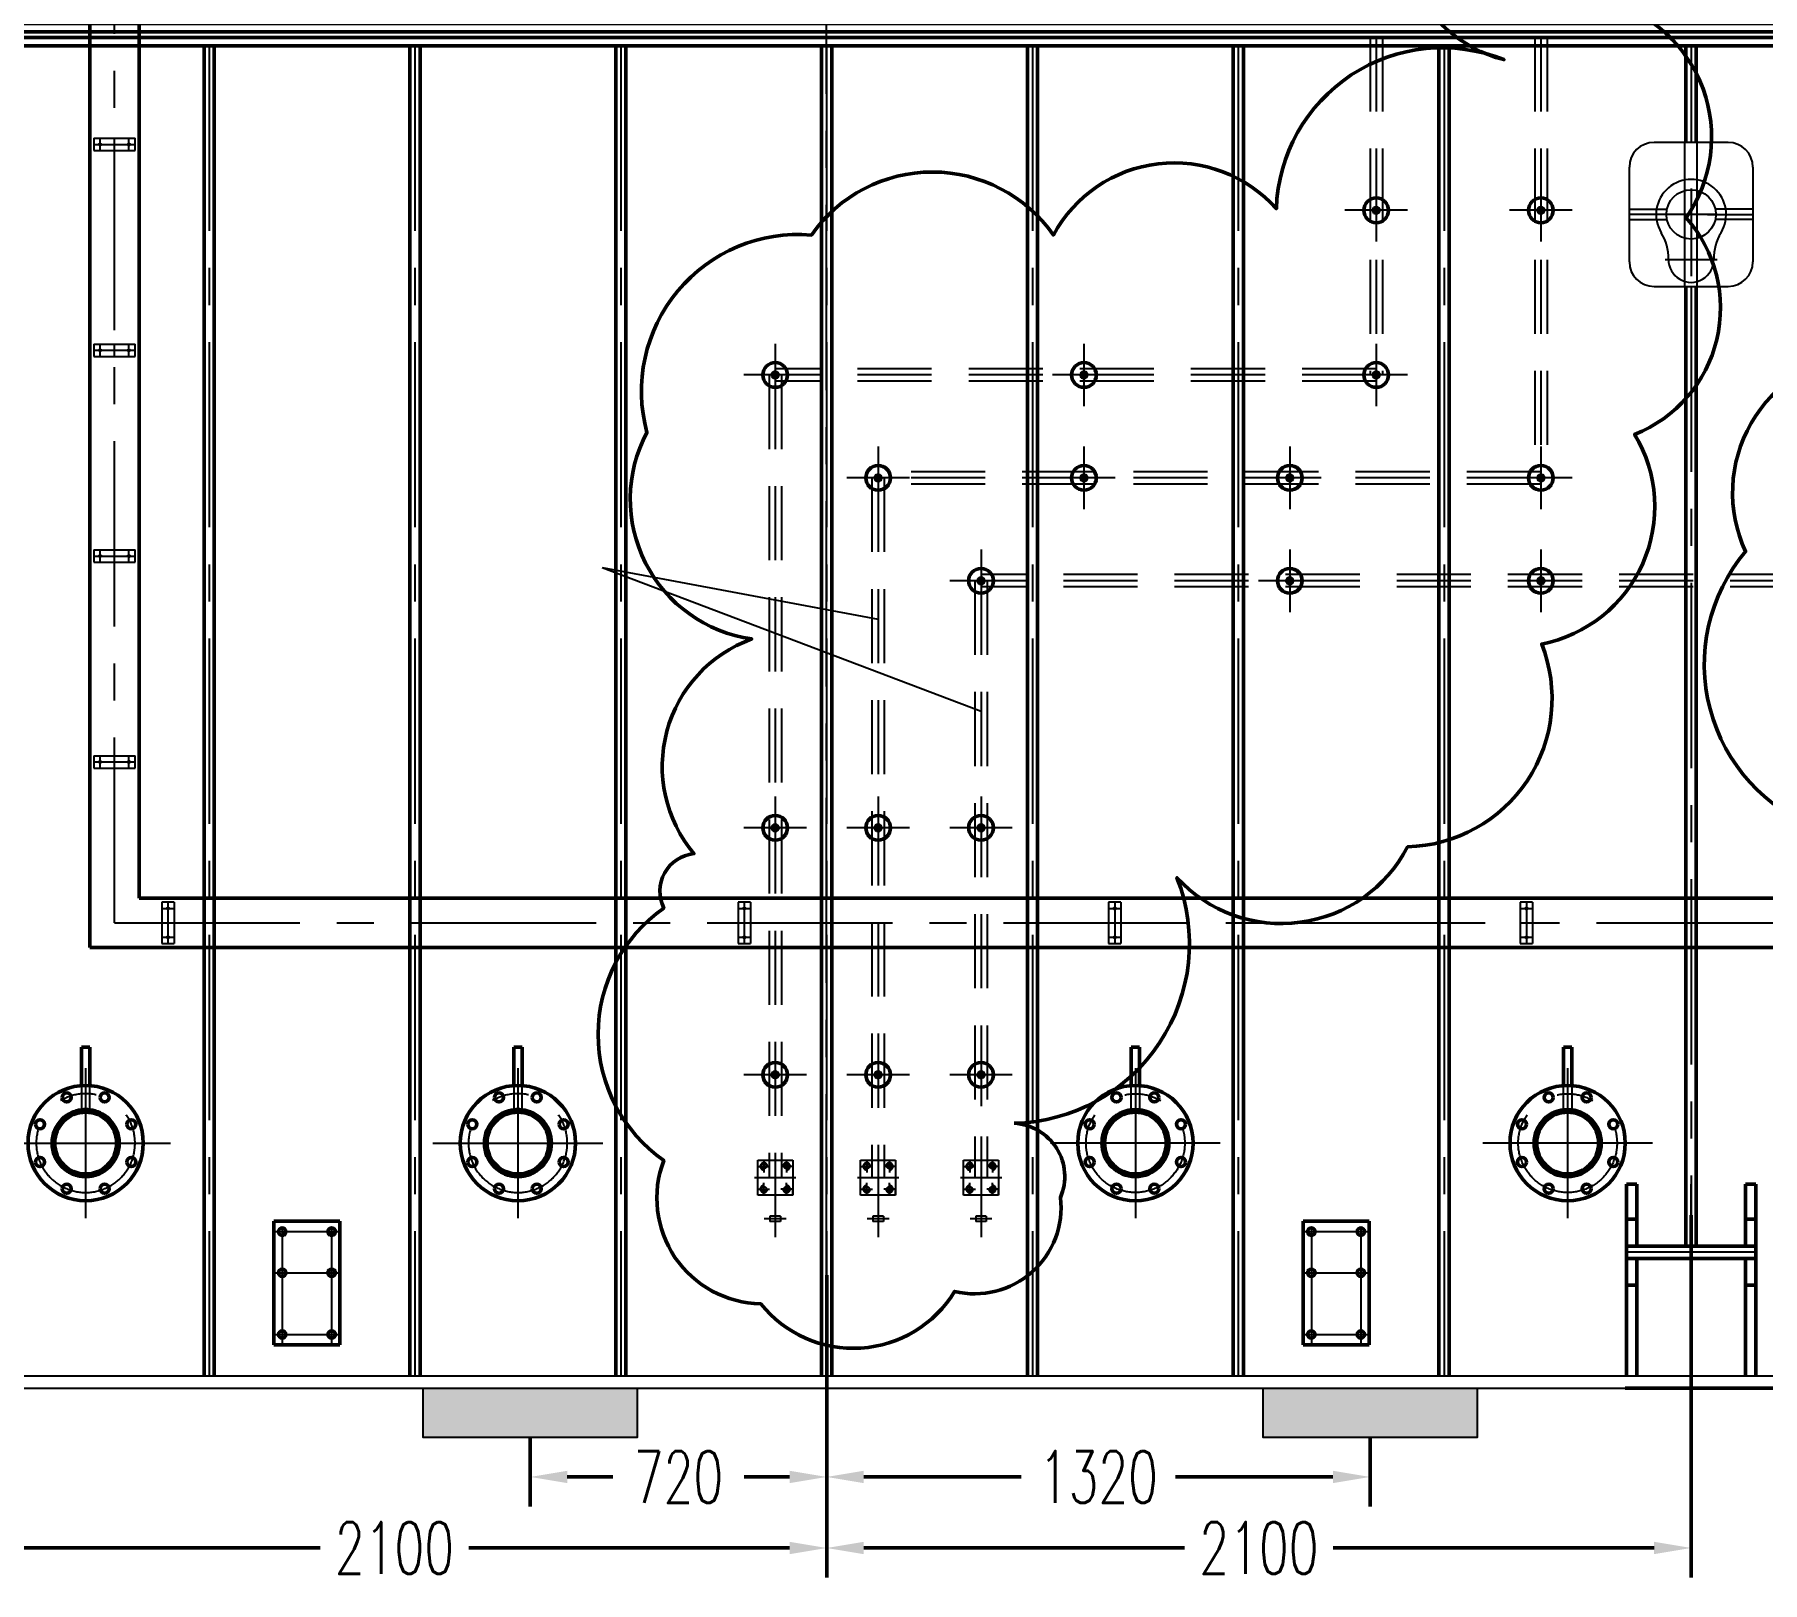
# Model space of a CAD drawing. Header units: millimetres. Extents: x 71406 to 93150, y 2492 to 17792.
# Drawn here: x 75004 to 79202, y 10814 to 14575 of the extents above; entities that cross this region are included whole.
import ezdxf

# ---------------------------------------------------------------- set-up
doc = ezdxf.new("R2010")
doc.units = ezdxf.units.MM
doc.header["$LTSCALE"] = 360
for name, pattern in [('ACAD_ISO04W100', [30, 24, -3, 0, -3]), ('CENTER', [2, 1.25, -0.25, 0.25, -0.25]), ('DASHED', [0.75, 0.5, -0.25]), ('PHANTOM', [2.5, 1.25, -0.25, 0.25, -0.25, 0.25, -0.25])]:
    doc.linetypes.add(name, pattern=pattern)
for name, color, linetype, lineweight in [('0粗实线层', 7, 'Continuous', 50), ('1虚线层', 5, 'DASHED', 25), ('2中心线层', 1, 'CENTER', 25), ('3双点划线层', 4, 'PHANTOM', 25), ('4细实线层', 2, 'Continuous', 25), ('5文字层', 6, 'Continuous', 25), ('6标注层', 3, 'Continuous', 25)]:
    doc.layers.add(name, color=color, linetype=linetype, lineweight=lineweight)
for name, color, linetype in [('1轮廓实线层', 7, 'Continuous'), ('2细线层', 4, 'Continuous'), ('3中心线层', 1, 'ACAD_ISO04W100'), ('4虚线层', 6, 'DASHED'), ('5剖面线层', 2, 'Continuous')]:
    doc.layers.add(name, color=color, linetype=linetype)
doc.styles.add('TH_GBDIM', font='txt.shx', dxfattribs={"width": 0.67, "bigfont": 'hztxt.shx'})
doc.dimstyles.new('TH_GBDIM', dxfattribs={"dimscale": 36, "dimtxt": 3.5, "dimasz": 2.5, "dimexe": 2, "dimexo": 0, "dimgap": 1.5, "dimtad": 0, "dimtoh": 1, "dimdec": 1, "dimdsep": 46, "dimtxsty": 'TH_GBDIM', "dimcen": 2.5, "dimclrd": 3, "dimclre": 3, "dimclrt": 6, "dimadec": 0, "dimazin": 2, "dimtfac": 0.714286, "dimtdec": 1, "dimtmove": 0, "dimatfit": 3, "dimfxl": 2, "dimtzin": 0, "dimlwd": -1, "dimlwe": -1, "dimarcsym": 0})
pattern_1 = [(315, (232.9175, 585.1557), (-2.245064, -2.245064), [])]
pattern_2 = [(45, (232.9175, 663.072), (-2.245064, 2.245064), [])]

# ---------------------------------------------------------------- blocks, each defined once
blk = doc.blocks.new('A$C2B7503B2')
h = blk.add_hatch()
h.set_pattern_fill('普通,AE^C^Q', color=2, style=0)
h.set_pattern_definition([(135, (57347.5815, 64242.1793), (0.883883476, 0.883883476), [])])
h.paths.add_polyline_path([(618.1, 631.1), (618.1, 637.1), (648.1, 637.1), (648.1, 631.1)])
h.paths.add_polyline_path([(648.1, 631.1), (648.1, 617.1), (618.1, 617.1), (618.1, 631.1)])
at = {"layer": '5剖面线层'}
h = blk.add_hatch(dxfattribs=at)
h.set_pattern_fill('ANSI31', color=256, style=0)
h.set_pattern_definition(pattern_2)
h.paths.add_polyline_path([(572.6, 654.1), (565.4, 654.1), (564.6, 653.4), (564.6, 651.1), (572.6, 651.1)])
h = blk.add_hatch(dxfattribs=at)
h.set_pattern_fill('ANSI31', color=256, style=0)
h.set_pattern_definition(pattern_2)
h.paths.add_polyline_path([(601.6, 653.4), (600.9, 654.1), (593.6, 654.1), (593.6, 651.1), (601.6, 651.1)])
h = blk.add_hatch(dxfattribs=at)
h.set_pattern_fill('ANSI31', color=256, style=0)
h.set_pattern_definition(pattern_1)
h.paths.add_polyline_path([(572.6, 594.1), (565.4, 594.1), (564.6, 594.9), (564.6, 597.1), (572.6, 597.1)])
h = blk.add_hatch(dxfattribs=at)
h.set_pattern_fill('ANSI31', color=256, style=0)
h.set_pattern_definition(pattern_1)
h.paths.add_polyline_path([(601.6, 594.9), (600.9, 594.1), (593.6, 594.1), (593.6, 597.1), (601.6, 597.1)])
at = {"color": 1}
blk.add_line((583.1, 681.8), (583.1, 588.6), dxfattribs=at)
for p, q in [((3463.1, 651.1), (538.1, 651.1)), ((538.1, 651.1), (538.1, 631.1)), ((538.1, 631.1), (3463.1, 631.1)), ((548.1, 617.1), (548.1, 631.1)), ((558.1, 631.1), (688.1, 631.1)), ((562.1, 631.1), (562.1, 617.1)), ((565.4, 654.1), (564.6, 653.4)), ((564.6, 653.4), (564.6, 651.1)), ((564.6, 651.1), (572.6, 651.1)), ((572.6, 654.1), (565.4, 654.1)), ((572.6, 651.1), (572.6, 654.1)), ((688.1, 651.1), (578.1, 651.1)), ((578.1, 631.1), (688.1, 631.1)), ((578.1, 631.1), (688.1, 631.1)), ((593.6, 654.1), (593.6, 651.1)), ((600.9, 654.1), (593.6, 654.1)), ((593.6, 651.1), (601.6, 651.1)), ((601.6, 653.4), (600.9, 654.1)), ((601.6, 651.1), (601.6, 653.4)), ((646.1, 631.1), (658.1, 631.1)), ((646.1, 631.1), (658.1, 631.1)), ((654.1, 617.1), (654.1, 631.1)), ((668.1, 631.1), (668.1, 617.1)), ((566.1, 597.1), (518.1, 432.1)), ((538.1, 617.1), (3463.1, 617.1)), ((538.1, 597.1), (538.1, 617.1)), ((538.1, 597.1), (3463.1, 597.1)), ((564.6, 597.1), (572.6, 597.1)), ((564.6, 594.9), (564.6, 597.1)), ((565.4, 594.1), (564.6, 594.9)), ((572.6, 594.1), (565.4, 594.1)), ((566.6, 579.9), (566.6, 593.4)), ((570.7, 594.1), (595.5, 594.1)), ((572.6, 597.1), (572.6, 594.1)), ((574.9, 593.4), (574.9, 579.9)), ((591.3, 593.4), (591.3, 579.9)), ((593.6, 597.1), (601.6, 597.1)), ((593.6, 594.1), (593.6, 597.1)), ((600.9, 594.1), (593.6, 594.1)), ((599.6, 593.4), (599.6, 579.9)), ((601.6, 594.9), (600.9, 594.1)), ((601.6, 597.1), (601.6, 594.9)), ((678.1, 592.1), (678.1, 617.1)), ((688.1, 607.1), (678.1, 607.1)), ((678.1, -2633.9), (678.1, 607.1)), ((595.5, 579.1), (570.7, 579.1)), ((518.1, 432.1), (518.1, -2483.9)), ((578.1, -2633.9), (518.1, -2483.9)), ((568.1, -2633.9), (568.1, -2663.9)), ((568.1, -2663.9), (688.1, -2663.9))]:
    blk.add_line(p, q)
at = {"color": 5}
for p, q in [((571.1, 651.1), (571.1, 592.1)), ((595.1, 592.1), (595.1, 651.1))]:
    blk.add_line(p, q, dxfattribs=at)
at = {"color": 2}
for p, q in [((648.1, 637.1), (618.1, 637.1)), ((618.1, 637.1), (618.1, 617.1)), ((648.1, 617.1), (648.1, 637.1)), ((618.1, 617.1), (648.1, 617.1))]:
    blk.add_line(p, q, dxfattribs=at)
at = {"color": 6}
blk.add_line((688.1, -2633.9), (688.1, 607.1), dxfattribs=at)
for centre, radius, start, end in [((570.7, 582.4), 11.7, 69.3597, 110.6403), ((583.1, 548.5), 45.6, 79.5955, 100.4045), ((595.5, 582.4), 11.7, 69.3597, 110.6403), ((570.7, 590.8), 11.7, 249.3597, 290.6403), ((583.1, 624.7), 45.6, 259.5955, 280.4045), ((595.5, 590.8), 11.7, 249.3597, 290.6403)]:
    blk.add_arc(centre, radius, start, end)
at = {"layer": '0粗实线层'}
blk.add_line((688.1, -2633.9), (568.1, -2633.9), dxfattribs=at)
at = {"layer": '1轮廓实线层'}
for p, q in [((565.4, 654.1), (564.6, 653.4)), ((564.6, 653.4), (564.6, 651.1)), ((564.6, 651.1), (583.1, 651.1)), ((583.1, 654.1), (565.4, 654.1)), ((566.3, 654.1), (566.3, 664.7)), ((566.3, 654.1), (599.9, 654.1)), ((583.1, 666.6), (570.5, 666.6)), ((572.6, 654.1), (572.6, 651.1)), ((573.1, 654.1), (573.1, 564.1)), ((574.7, 654.1), (574.7, 664.7)), ((595.7, 666.6), (583.1, 666.6)), ((583.1, 654.1), (600.9, 654.1)), ((601.6, 651.1), (583.1, 651.1)), ((591.5, 654.1), (591.5, 664.7)), ((593.1, 654.1), (593.1, 564.1)), ((593.6, 654.1), (593.6, 651.1)), ((599.9, 654.1), (599.9, 664.7)), ((600.9, 654.1), (601.6, 653.4)), ((601.6, 653.4), (601.6, 651.1)), ((564.6, 597.1), (583.1, 597.1)), ((564.6, 594.9), (564.6, 597.1)), ((565.4, 594.1), (564.6, 594.9)), ((583.1, 594.1), (565.4, 594.1)), ((572.6, 594.1), (572.6, 597.1)), ((573.1, 605.1), (593.1, 605.1)), ((601.6, 597.1), (583.1, 597.1)), ((583.1, 594.1), (600.9, 594.1)), ((593.6, 594.1), (593.6, 597.1)), ((600.9, 594.1), (601.6, 594.9)), ((601.6, 594.9), (601.6, 597.1)), ((573.1, 564.1), (593.1, 564.1))]:
    blk.add_line(p, q, dxfattribs=at)
for centre, radius, start, end in [((570.5, 661), 5.62, 41.7963, 138.2037), ((583.1, 646.9), 19.7, 64.7832, 115.2168), ((595.7, 661), 5.62, 41.7963, 138.2037)]:
    blk.add_arc(centre, radius, start, end, dxfattribs=at)
at = {"layer": '2细线层'}
for p, q in [((575.1, 605.1), (575.1, 564.1)), ((591.1, 605.1), (591.1, 564.1))]:
    blk.add_line(p, q, dxfattribs=at)
at = {"layer": '3中心线层'}
for p, q in [((583.1, 656.2), (583.1, 649.3)), ((583.1, 592), (583.1, 598.9)), ((583.1, 594.1), (583.1, 579.1)), ((583.1, 594.1), (583.1, 581))]:
    blk.add_line(p, q, dxfattribs=at)
at = {"layer": '4虚线层'}
for p, q in [((573, 593.9), (573, 583.1)), ((593.2, 593.9), (593.2, 583.1))]:
    blk.add_line(p, q, dxfattribs=at)
blk = doc.blocks.new('150管接头主视图')
for p, q in [((-10, 233), (10, 233)), ((-10, 139.6), (-10, 233)), ((10, 233), (10, 139.6))]:
    blk.add_line(p, q)
for centre, radius in [((0, 0), 140), ((-45.9, 110.9), 11), ((45.9, 110.9), 11), ((-110.9, 45.9), 11), ((0, 0), 81.5), ((0, 0), 75), ((110.9, 45.9), 11), ((-110.9, -45.9), 11), ((110.9, -45.9), 11), ((-45.9, -110.9), 11), ((45.9, -110.9), 11)]:
    blk.add_circle(centre, radius)
at = {"layer": '1虚线层'}
for p, q in [((-10, 83), (-10, 139.6)), ((10, 139.6), (10, 83))]:
    blk.add_line(p, q, dxfattribs=at)
blk.add_circle((0, 0), 83, dxfattribs=at)
at = {"layer": '2中心线层'}
for p, q in [((0, 182.2), (0, -182.2)), ((206.3, 0), (-206.3, 0))]:
    blk.add_line(p, q, dxfattribs=at)
blk.add_circle((0, 0), 120, dxfattribs=at)
blk = doc.blocks.new('A$C26587000')
at = {"color": 0}
for p, q in [((90, 175), (-90, 175)), ((-150, -115), (-150, 115)), ((150, 115), (150, -115)), ((-90, -175), (90, -175))]:
    blk.add_line(p, q, dxfattribs=at)
at = {"color": 5}
for p, q in [((-15, -175), (-15, 175)), ((15, -175), (15, 175)), ((-150, 12.5), (-59.8, 12.5)), ((150, 12.5), (59.8, 12.5)), ((-150, -12.5), (-58.7, -12.5)), ((150, -12.5), (58.7, -12.5))]:
    blk.add_line(p, q, dxfattribs=at)
at = {"color": 1}
for p, q in [((40, 0), (-150, 0)), ((0, 40), (0, -150)), ((40, 0), (150, 0))]:
    blk.add_line(p, q, dxfattribs=at)
at = {"color": 6}
for p, q in [((-59.8, 12.5), (-58.7, 12.5)), ((59.8, 12.5), (58.7, 12.5))]:
    blk.add_line(p, q, dxfattribs=at)
at = {"color": 5}
blk.add_circle((0, 0), 60, dxfattribs=at)
at = {"color": 0}
for centre, radius, start, end in [((-90, 115), 60, 90, 180), ((90, 115), 60, 0, 90), ((0, 0), 85, 328.5963, 211.4037), ((-175, -106.8), 120, 358.9582, 31.4037), ((175, -106.8), 120, 148.5963, 181.0418), ((-90, -115), 60, 180, 270), ((0, -110), 55, 178.9582, 1.0418), ((90, -115), 60, 270, 0)]:
    blk.add_arc(centre, radius, start, end, dxfattribs=at)
at = {"layer": '2中心线层'}
for p, q in [((0, 63), (0, -148.9)), ((63, 0), (-63, 0)), ((63, -110), (-63, -110))]:
    blk.add_line(p, q, dxfattribs=at)
blk = doc.blocks.new('A$C56D739F4')
at = {"color": 1, "linetype": 'CENTER'}
for p, q in [((157, 315), (157, 465)), ((0, 300), (314, 300))]:
    blk.add_line(p, q, dxfattribs=at)
at = {"layer": '0粗实线层', "color": 0}
for p, q in [((0, 465), (25, 465)), ((0, 0), (0, 465)), ((25, 465), (25, 315)), ((289, 465), (314, 465)), ((289, 315), (289, 465)), ((314, 465), (314, 0)), ((0, 380), (25, 380)), ((289, 380), (314, 380)), ((0, 315), (314, 315)), ((0, 285), (314, 285)), ((25, 285), (25, 0)), ((289, 0), (289, 285)), ((0, 220), (25, 220)), ((289, 220), (314, 220))]:
    blk.add_line(p, q, dxfattribs=at)
blk = doc.blocks.new('A$C3C644609')
at = {"layer": '0粗实线层'}
for p, q in [((-80, 305), (-80, 5)), ((80, 305), (-80, 305)), ((80, 305), (80, 5)), ((80, 5), (-80, 5))]:
    blk.add_line(p, q, dxfattribs=at)
for centre in [(-60, 280), (60, 280), (-60, 180), (60, 180), (-60, 30), (60, 30)]:
    blk.add_circle(centre, 9, dxfattribs=at)
at = {"layer": '2中心线层'}
for p, q in [((80, 280), (-80, 280)), ((-60, 290), (-60, 5)), ((60, 290), (60, 5)), ((80, 180), (-80, 180)), ((80, 30), (-80, 30))]:
    blk.add_line(p, q, dxfattribs=at)
at = {"layer": '4细实线层'}
for centre, start, end in [((-60, 280), 352.8092, 282.2578), ((60, 280), 257.7422, 187.1908), ((-60, 180), 352.8092, 282.2578), ((60, 180), 257.7422, 187.1908), ((-60, 30), 352.8092, 282.2578), ((60, 30), 257.7422, 187.1908)]:
    blk.add_arc(centre, 10, start, end, dxfattribs=at)
blk = doc.blocks.new('A$C118848ED')
for p, q in [((0, 30), (0, 0)), ((0, 30), (100, 30)), ((100, 0), (100, 30)), ((0, 0), (100, 0))]:
    blk.add_line(p, q)
for centre in [(15, 15), (85, 15)]:
    blk.add_circle(centre, 3)
at = {"layer": '2中心线层'}
for p, q in [((0, 15), (100, 15)), ((15, 0), (15, 30)), ((85, 0), (85, 30))]:
    blk.add_line(p, q, dxfattribs=at)
at = {"layer": '5文字层'}
blk.add_line((50, 0), (50, 30), dxfattribs=at)
blk = doc.blocks.new('*D840')
at = {"layer": '0粗实线层', "color": 3, "transparency": 16777216}
for p, q in [((76208.3, 11166.6), (76208.3, 10998.6)), ((76928.4, 11166.2), (76928.4, 10998.6)), ((76298.3, 11070.6), (76408.8, 11070.6)), ((76838.4, 11070.6), (76727.9, 11070.6))]:
    blk.add_line(p, q, dxfattribs=at)
for points in [[(76298.3, 11085.6), (76298.3, 11055.6), (76208.3, 11070.6)], [(76838.4, 11085.6), (76838.4, 11055.6), (76928.4, 11070.6)]]:
    blk.add_solid(points, dxfattribs=at)
at = {"layer": 'Defpoints', "color": 0, "transparency": 16777216}
for p in [(76208.3, 11166.6), (76928.4, 11166.2), (76928.4, 11070.6)]:
    blk.add_point(p, dxfattribs=at)
at = {"layer": '0粗实线层', "color": 6, "transparency": 16777216, "insert": (76568.4, 11070.6), "char_height": 126, "attachment_point": 5, "style": 'TH_GBDIM'}
blk.add_mtext('720', dxfattribs=at)
blk = doc.blocks.new('*D841')
at = {"layer": '0粗实线层', "color": 3, "transparency": 16777216}
for p, q in [((76928.4, 11166.2), (76928.4, 10998.6)), ((78248.3, 11166.6), (78248.3, 10998.6)), ((77018.4, 11070.6), (77400.7, 11070.6)), ((78158.3, 11070.6), (77776, 11070.6))]:
    blk.add_line(p, q, dxfattribs=at)
for points in [[(77018.4, 11085.6), (77018.4, 11055.6), (76928.4, 11070.6)], [(78158.3, 11085.6), (78158.3, 11055.6), (78248.3, 11070.6)]]:
    blk.add_solid(points, dxfattribs=at)
at = {"layer": 'Defpoints', "color": 0, "transparency": 16777216}
for p in [(76928.4, 11166.2), (78248.3, 11166.6), (78248.3, 11070.6)]:
    blk.add_point(p, dxfattribs=at)
at = {"layer": '0粗实线层', "color": 6, "transparency": 16777216, "insert": (77588.4, 11070.6), "char_height": 126, "attachment_point": 5, "style": 'TH_GBDIM'}
blk.add_mtext('1320', dxfattribs=at)
blk = doc.blocks.new('*D870')
at = {"layer": '0粗实线层', "color": 3, "transparency": 16777216}
for p, q in [((74828.4, 11706.6), (74828.4, 10826)), ((76928.4, 11561.1), (76928.4, 10826)), ((74918.4, 10898), (75697.7, 10898)), ((76838.4, 10898), (76059, 10898))]:
    blk.add_line(p, q, dxfattribs=at)
for points in [[(74918.4, 10913), (74918.4, 10883), (74828.4, 10898)], [(76838.4, 10913), (76838.4, 10883), (76928.4, 10898)]]:
    blk.add_solid(points, dxfattribs=at)
at = {"layer": 'Defpoints', "color": 0, "transparency": 16777216}
for p in [(74828.4, 11706.6), (76928.4, 11561.1), (76928.4, 10898)]:
    blk.add_point(p, dxfattribs=at)
at = {"layer": '0粗实线层', "color": 6, "transparency": 16777216, "insert": (75878.4, 10898), "char_height": 126, "attachment_point": 5, "style": 'TH_GBDIM'}
blk.add_mtext('2100', dxfattribs=at)
blk = doc.blocks.new('*D871')
at = {"layer": '0粗实线层', "color": 3, "transparency": 16777216}
for p, q in [((79028.4, 11706.6), (79028.4, 10826)), ((76928.4, 11561.1), (76928.4, 10826)), ((77018.4, 10898), (77797.7, 10898)), ((78938.4, 10898), (78159, 10898))]:
    blk.add_line(p, q, dxfattribs=at)
for points in [[(77018.4, 10913), (77018.4, 10883), (76928.4, 10898)], [(78938.4, 10913), (78938.4, 10883), (79028.4, 10898)]]:
    blk.add_solid(points, dxfattribs=at)
at = {"layer": 'Defpoints', "color": 0, "transparency": 16777216}
for p in [(79028.4, 11706.6), (76928.4, 11561.1), (79028.4, 10898)]:
    blk.add_point(p, dxfattribs=at)
at = {"layer": '0粗实线层', "color": 6, "transparency": 16777216, "insert": (77978.4, 10898), "char_height": 126, "attachment_point": 5, "style": 'TH_GBDIM'}
blk.add_mtext('2100', dxfattribs=at)
blk = doc.blocks.new('*D872')
at = {"layer": '0粗实线层', "color": 3, "transparency": 16777216}
for p, q in [((80797.4, 14767.8), (80797.4, 10619.6)), ((73460.4, 11284), (73460.4, 10619.6)), ((73550.4, 10691.6), (76920.1, 10691.6)), ((80707.4, 10691.6), (77337.7, 10691.6))]:
    blk.add_line(p, q, dxfattribs=at)
for points in [[(73550.4, 10706.6), (73550.4, 10676.6), (73460.4, 10691.6)], [(80707.4, 10706.6), (80707.4, 10676.6), (80797.4, 10691.6)]]:
    blk.add_solid(points, dxfattribs=at)
at = {"layer": 'Defpoints', "color": 0, "transparency": 16777216}
for p in [(80797.4, 14767.8), (73460.4, 11284), (80797.4, 10691.6)]:
    blk.add_point(p, dxfattribs=at)
at = {"layer": '0粗实线层', "color": 6, "transparency": 16777216, "insert": (77128.9, 10691.6), "char_height": 126, "attachment_point": 5, "style": 'TH_GBDIM'}
blk.add_mtext('7337', dxfattribs=at)
blk = doc.blocks.new('*D885')
at = {"layer": '0粗实线层', "color": 3, "transparency": 16777216}
for p, q in [((80427, 17071.5), (81313.9, 17071.5)), ((81241.9, 16981.5), (81241.9, 14387.8)), ((81241.9, 11376.6), (81241.9, 13970.3)), ((78868.4, 11286.6), (81313.9, 11286.6))]:
    blk.add_line(p, q, dxfattribs=at)
for points in [[(81226.9, 16981.5), (81256.9, 16981.5), (81241.9, 17071.5)], [(81226.9, 11376.6), (81256.9, 11376.6), (81241.9, 11286.6)]]:
    blk.add_solid(points, dxfattribs=at)
at = {"layer": 'Defpoints', "color": 0, "transparency": 16777216}
for p in [(80427, 17071.5), (78868.4, 11286.6), (81241.9, 11286.6)]:
    blk.add_point(p, dxfattribs=at)
at = {"layer": '0粗实线层', "color": 6, "transparency": 16777216, "insert": (81241.9, 14179.1), "char_height": 126, "attachment_point": 5, "rotation": 90, "style": 'TH_GBDIM'}
blk.add_mtext('5785', dxfattribs=at)
blk = doc.blocks.new('A$C3F555D0A')
for radius in [30, 7]:
    blk.add_circle((0, 0), radius)
at = {"layer": '2中心线层'}
for p, q in [((0, 76), (0, -76)), ((-76, 0), (76, 0))]:
    blk.add_line(p, q, dxfattribs=at)
at = {"layer": '4细实线层'}
blk.add_arc((0, 0), 8, 350.185, 283.6437, dxfattribs=at)

msp = doc.modelspace()

# ---------------------------------------------------------------- hatches: boundary and pattern name
h = msp.add_hatch()
h.set_pattern_fill('ANGLE', color=4, style=0)
h.set_pattern_definition([(0, (72936.218, 3758.4986), (0, 6.985), [5.08, -1.905]), (90, (72936.218, 3758.4986), (-6.985, 4e-16), [5.08, -1.905])])
h.paths.add_polyline_path([(75948.349, 11286.614), (76468.349, 11286.614), (76468.349, 11166.614), (75948.349, 11166.614)])
h = msp.add_hatch()
h.set_pattern_fill('ANGLE', color=4, style=0)
h.set_pattern_definition([(0, (74976.218, 3758.4986), (0, 6.985), [5.08, -1.905]), (90, (74976.218, 3758.4986), (-6.985, 4e-16), [5.08, -1.905])])
h.paths.add_polyline_path([(77988.349, 11286.614), (78508.349, 11286.614), (78508.349, 11166.614), (77988.349, 11166.614)])

# ---------------------------------------------------------------- linework, layer by layer
for p, q in [((74103.351, 11316.605), (79753.346, 11316.587)), ((74103.351, 11286.623), (79753.346, 11286.605))]:
    msp.add_line(p, q)
for points in [[(75948.349, 11286.614), (76468.349, 11286.614), (76468.349, 11166.614), (75948.349, 11166.614)], [(77988.349, 11286.614), (78508.349, 11286.614), (78508.349, 11166.614), (77988.349, 11166.614)]]:
    msp.add_lwpolyline(points, close=True)
at = {"layer": '0粗实线层'}
for p, q in [((75138.346, 12356.596), (75138.346, 14767.512)), ((75258.346, 12476.596), (75258.346, 14767.512)), ((75415.851, 14547.605), (75415.851, 11316.596)), ((75440.851, 14547.605), (75440.851, 11316.596)), ((75915.851, 14547.605), (75915.851, 11316.596)), ((75940.851, 14547.605), (75940.851, 11316.596)), ((76415.851, 14547.605), (76415.851, 11316.596)), ((76440.851, 14547.605), (76440.851, 11316.596)), ((76915.851, 14547.605), (76915.851, 11316.596)), ((76940.851, 14547.605), (76940.851, 11316.596)), ((77415.851, 14547.605), (77415.851, 11316.596)), ((77440.851, 14547.605), (77440.851, 11316.596)), ((77915.851, 14547.605), (77915.851, 11316.596)), ((77940.851, 14547.605), (77940.851, 11316.596)), ((78415.851, 14547.605), (78415.851, 11316.596)), ((78440.851, 14547.605), (78440.851, 11316.596)), ((79015.851, 14547.605), (79015.851, 14312.586)), ((79040.851, 14547.605), (79040.851, 14312.586)), ((79015.851, 13962.586), (79015.851, 11631.602)), ((79040.851, 13962.586), (79040.851, 11631.602)), ((75258.346, 12476.596), (80003.35, 12476.596)), ((75138.346, 12356.596), (80003.35, 12356.596))]:
    msp.add_line(p, q, dxfattribs=at)
at = {"layer": '0粗实线层', "color": 1}
for points in [[(77384.14, 11929.712, -0.52056705), (77496.342, 11749.587, -0.52056705), (77239.219, 11521.258, -0.52056705), (76768.258, 11491.436, -0.52056705), (76532.778, 11839.362, -0.52056705), (76532.778, 12452.374, -0.52056705), (76605.744, 12584.917, -0.52056705), (76746.305, 13106.341, -0.52056705), (76491.781, 13607.865, -0.52056705), (76891.2, 14087.601, -0.52056705), (77479.275, 14087.601, -0.52056705), (78020.769, 14151.589, -0.52056705), (78573.446, 14513.627, -0.52056705), (78381.204, 15023.018, -0.52056705), (78824.196, 14655.588, -0.52056705), (79016.438, 14129.497, -0.52056705), (78891.063, 13603.405, -0.52056705), (78665.388, 13094.014, -0.52056705), (78339.412, 12601.325, -0.52056705), (77779.403, 12526.169, -0.52056705)], [(79577.305, 11339.397, -0.52056705), (79473.078, 11479.917, -0.52056705), (79473.078, 12115.855, -0.52056705), (79338.052, 12645.962, -0.52056705), (79160.692, 13318.783, -0.52056705), (79436.857, 13797.997, -0.52056705), (79945.582, 13616.477, -0.52056705), (79960.117, 12919.438, -0.52056705), (79960.117, 12367.616, -0.52056705), (79952.85, 11794.011, -0.52056705)]]:
    msp.add_lwpolyline(points, format="xyb", close=True, dxfattribs=at)
at = {"layer": '1虚线层'}
for p, q in [((78248.351, 14567.605), (78248.351, 13747.605)), ((78263.351, 14567.605), (78263.351, 13747.605)), ((78278.351, 14567.605), (78278.351, 13747.605)), ((78648.351, 14567.605), (78648.351, 13497.605)), ((78663.351, 14567.605), (78663.351, 13497.605)), ((78678.351, 14567.605), (78678.351, 13497.605)), ((76788.351, 13747.605), (76788.351, 11797.605)), ((78263.351, 13762.605), (76803.351, 13762.605)), ((78263.351, 13747.605), (76803.351, 13747.605)), ((76803.351, 13747.605), (76803.351, 11797.605)), ((78263.351, 13732.605), (76803.351, 13732.605)), ((76818.351, 13747.605), (76818.351, 11797.605)), ((77038.351, 13497.605), (77038.351, 11797.605)), ((78663.351, 13512.605), (77053.351, 13512.605)), ((78663.351, 13497.605), (77053.351, 13497.605)), ((77053.351, 13497.605), (77053.351, 11797.605)), ((78663.351, 13482.605), (77053.351, 13482.605)), ((77068.351, 13497.605), (77068.351, 11797.605)), ((77288.351, 13247.605), (77288.351, 11797.605)), ((79303.351, 13262.605), (77303.351, 13262.605)), ((79303.351, 13247.605), (77303.351, 13247.605)), ((77303.351, 13247.605), (77303.351, 11797.605)), ((79303.351, 13232.605), (77303.351, 13232.605)), ((77318.351, 13247.605), (77318.351, 11797.605))]:
    msp.add_line(p, q, dxfattribs=at)
at = {"layer": '2中心线层'}
for p, q in [((76928.351, 10830.667), (76928.351, 17162.053)), ((75198.346, 12416.596), (75198.346, 14767.512)), ((75428.351, 14547.605), (75428.351, 11316.596)), ((75928.351, 14547.605), (75928.351, 11316.596)), ((76428.351, 14547.605), (76428.351, 11316.596)), ((76928.351, 14547.605), (76928.351, 11316.596)), ((77428.351, 14547.605), (77428.351, 11316.596)), ((77928.351, 14547.605), (77928.351, 11316.596)), ((78428.351, 14547.605), (78428.351, 11316.596)), ((79028.351, 14547.605), (79028.351, 14312.586)), ((79028.351, 13962.586), (79028.351, 11631.602)), ((75198.346, 12416.596), (80003.35, 12416.596)), ((76803.351, 11856.768), (76803.351, 11653.442)), ((77053.351, 11856.768), (77053.351, 11653.442)), ((77303.351, 11856.768), (77303.351, 11653.442)), ((76829.86, 11697.605), (76776.843, 11697.605)), ((77079.86, 11697.605), (77026.843, 11697.605)), ((77329.86, 11697.605), (77276.843, 11697.605))]:
    msp.add_line(p, q, dxfattribs=at)
at = {"layer": '3双点划线层'}
for p, q in [((76760.851, 11755.105), (76760.851, 11840.105)), ((76760.851, 11840.105), (76845.851, 11840.105)), ((76775.851, 11839.892), (76775.851, 11810.318)), ((76830.851, 11839.892), (76830.851, 11810.318)), ((76845.851, 11840.105), (76845.851, 11755.105)), ((77010.851, 11755.105), (77010.851, 11840.105)), ((77010.851, 11840.105), (77095.851, 11840.105)), ((77025.851, 11839.892), (77025.851, 11810.318)), ((77080.851, 11839.892), (77080.851, 11810.318)), ((77095.851, 11840.105), (77095.851, 11755.105)), ((77260.851, 11755.105), (77260.851, 11840.105)), ((77260.851, 11840.105), (77345.851, 11840.105)), ((77275.851, 11839.892), (77275.851, 11810.318)), ((77330.851, 11839.892), (77330.851, 11810.318)), ((77345.851, 11840.105), (77345.851, 11755.105)), ((76853.507, 11797.605), (76753.196, 11797.605)), ((76762.072, 11825.105), (76789.631, 11825.105)), ((76844.631, 11825.105), (76817.072, 11825.105)), ((77103.507, 11797.605), (77003.196, 11797.605)), ((77012.072, 11825.105), (77039.631, 11825.105)), ((77094.631, 11825.105), (77067.072, 11825.105)), ((77353.507, 11797.605), (77253.196, 11797.605)), ((77262.072, 11825.105), (77289.631, 11825.105)), ((77344.631, 11825.105), (77317.072, 11825.105)), ((76845.851, 11755.105), (76760.851, 11755.105)), ((76762.072, 11770.105), (76789.631, 11770.105)), ((76775.851, 11755.318), (76775.851, 11784.892)), ((76844.631, 11770.105), (76817.072, 11770.105)), ((76830.851, 11755.318), (76830.851, 11784.892)), ((76845.851, 11755.105), (76845.851, 11770.105)), ((77095.851, 11755.105), (77010.851, 11755.105)), ((77012.072, 11770.105), (77039.631, 11770.105)), ((77025.851, 11755.318), (77025.851, 11784.892)), ((77094.631, 11770.105), (77067.072, 11770.105)), ((77080.851, 11755.318), (77080.851, 11784.892)), ((77095.851, 11755.105), (77095.851, 11770.105)), ((77345.851, 11755.105), (77260.851, 11755.105)), ((77262.072, 11770.105), (77289.631, 11770.105)), ((77275.851, 11755.318), (77275.851, 11784.892)), ((77344.631, 11770.105), (77317.072, 11770.105)), ((77330.851, 11755.318), (77330.851, 11784.892)), ((77345.851, 11755.105), (77345.851, 11770.105)), ((76816.053, 11704.417), (76790.649, 11704.417)), ((76790.649, 11704.417), (76790.649, 11690.793)), ((76816.053, 11690.793), (76790.649, 11690.793)), ((76816.053, 11704.417), (76816.053, 11690.793)), ((77066.053, 11704.417), (77040.649, 11704.417)), ((77040.649, 11704.417), (77040.649, 11690.793)), ((77066.053, 11690.793), (77040.649, 11690.793)), ((77066.053, 11704.417), (77066.053, 11690.793)), ((77316.053, 11704.417), (77290.649, 11704.417)), ((77290.649, 11704.417), (77290.649, 11690.793)), ((77316.053, 11690.793), (77290.649, 11690.793)), ((77316.053, 11704.417), (77316.053, 11690.793))]:
    msp.add_line(p, q, dxfattribs=at)
for centre in [(76775.851, 11825.105), (76830.851, 11825.105), (77025.851, 11825.105), (77080.851, 11825.105), (77275.851, 11825.105), (77330.851, 11825.105), (76775.851, 11770.105), (76830.851, 11770.105), (77025.851, 11770.105), (77080.851, 11770.105), (77275.851, 11770.105), (77330.851, 11770.105)]:
    msp.add_circle(centre, 6, dxfattribs=at)
for centre, start, end in [((76775.851, 11825.105), 6.78677, 277.5), ((76830.851, 11825.105), 262.5, 173.21323), ((77025.851, 11825.105), 6.78677, 277.5), ((77080.851, 11825.105), 262.5, 173.21323), ((77275.851, 11825.105), 6.78677, 277.5), ((77330.851, 11825.105), 262.5, 173.21323), ((76775.851, 11770.105), 82.5, 353.21323), ((76830.851, 11770.105), 186.78677, 97.5), ((77025.851, 11770.105), 82.5, 353.21323), ((77080.851, 11770.105), 186.78677, 97.5), ((77275.851, 11770.105), 82.5, 353.21323), ((77330.851, 11770.105), 186.78677, 97.5)]:
    msp.add_arc(centre, 8.838, start, end, dxfattribs=at)
at = {"layer": '6标注层'}
for q in [(77053.351, 13154.751), (77303.351, 12931.269)]:
    msp.add_line((76383.12, 13279.889), q, dxfattribs=at)

# ---------------------------------------------------------------- block references
msp.add_blockref('A$C26587000', (79028.351, 14137.586))
at = {"xscale": -1}
msp.add_blockref('A$C56D739F4', (79185.351, 11316.602), dxfattribs=at)
at = {"xscale": -1, "rotation": 0.0002610928814750224}
for p in [(75665.855, 11386.605), (78165.855, 11386.605)]:
    msp.add_blockref('A$C3C644609', p, dxfattribs=at)
at = {"layer": '0粗实线层'}
for name, p in [('A$C2B7503B2', (73465.251, 13950.491)), ('150管接头主视图', (77678.351, 11881.605)), ('150管接头主视图', (78728.351, 11881.605))]:
    msp.add_blockref(name, p, dxfattribs=at)
at = {"layer": '0粗实线层', "xscale": -1}
for name, p in [('A$C2B7503B2', (80391.446, 13950.491)), ('A$C3F555D0A', (78263.351, 14147.605)), ('A$C3F555D0A', (78663.351, 14147.605)), ('A$C3F555D0A', (76803.351, 13747.605)), ('A$C3F555D0A', (77553.351, 13747.605)), ('A$C3F555D0A', (78263.351, 13747.605)), ('A$C3F555D0A', (77053.351, 13497.605)), ('A$C3F555D0A', (77553.351, 13497.605)), ('A$C3F555D0A', (78053.351, 13497.605)), ('A$C3F555D0A', (78663.351, 13497.605)), ('A$C3F555D0A', (77303.351, 13247.605)), ('A$C3F555D0A', (78053.351, 13247.605)), ('A$C3F555D0A', (78663.351, 13247.605)), ('A$C3F555D0A', (76803.351, 12647.605)), ('A$C3F555D0A', (77053.351, 12647.605)), ('A$C3F555D0A', (77303.351, 12647.605)), ('150管接头主视图', (75128.351, 11881.605)), ('150管接头主视图', (76178.351, 11881.605)), ('A$C3F555D0A', (76803.351, 12047.605)), ('A$C3F555D0A', (77053.351, 12047.605)), ('A$C3F555D0A', (77303.351, 12047.605))]:
    msp.add_blockref(name, p, dxfattribs=at)
at = {"layer": '1虚线层'}
for p in [(75148.346, 14292.599), (75148.346, 13792.599), (75148.346, 13292.599), (75148.346, 12792.599)]:
    msp.add_blockref('A$C118848ED', p, dxfattribs=at)
at = {"layer": '1虚线层', "rotation": 270}
for p in [(75313.343, 12466.596), (76713.343, 12466.596), (77613.343, 12466.596), (78613.343, 12466.596)]:
    msp.add_blockref('A$C118848ED', p, dxfattribs=at)

# ---------------------------------------------------------------- dimensions: what is measured, and where the dimension line sits
at = {"layer": '0粗实线层'}
dim = msp.add_linear_dim(base=(81241.856, 11286.608), p1=(80427.035, 17071.541), p2=(78868.37, 11286.608), angle=90, dimstyle='TH_GBDIM', override={"dimdec": 0}, dxfattribs=at)
dim.commit()
dim.dimension.update_dxf_attribs({"geometry": '*D885', "text_midpoint": (81241.856, 14179.075)})
dim = msp.add_linear_dim(base=(80797.431, 10691.577), p1=(73460.351, 11284.005), p2=(80797.431, 14767.805), dimstyle='TH_GBDIM', override={"dimdec": 0}, dxfattribs=at)
dim.commit()
dim.dimension.update_dxf_attribs({"geometry": '*D872', "text_midpoint": (77128.891, 10691.577), "dimtype": 160})
for base, p1, p2, picture, middle in [((76928.351, 10898.029), (74828.351, 11706.602), (76928.351, 11561.149), '*D870', (75878.351, 10898.029)), ((79028.351, 10898.029), (76928.351, 11561.149), (79028.351, 11706.602), '*D871', (77978.351, 10898.029)), ((76928.351, 11070.569), (76208.349, 11166.614), (76928.351, 11166.247), '*D840', (76568.35, 11070.569)), ((78248.349, 11070.569), (76928.351, 11166.247), (78248.349, 11166.614), '*D841', (77588.35, 11070.569))]:
    dim = msp.add_linear_dim(base=base, p1=p1, p2=p2, dimstyle='TH_GBDIM', dxfattribs=at)
    dim.commit()
    dim.dimension.update_dxf_attribs({"geometry": picture, "text_midpoint": middle})

doc.saveas('drawing.dxf')
